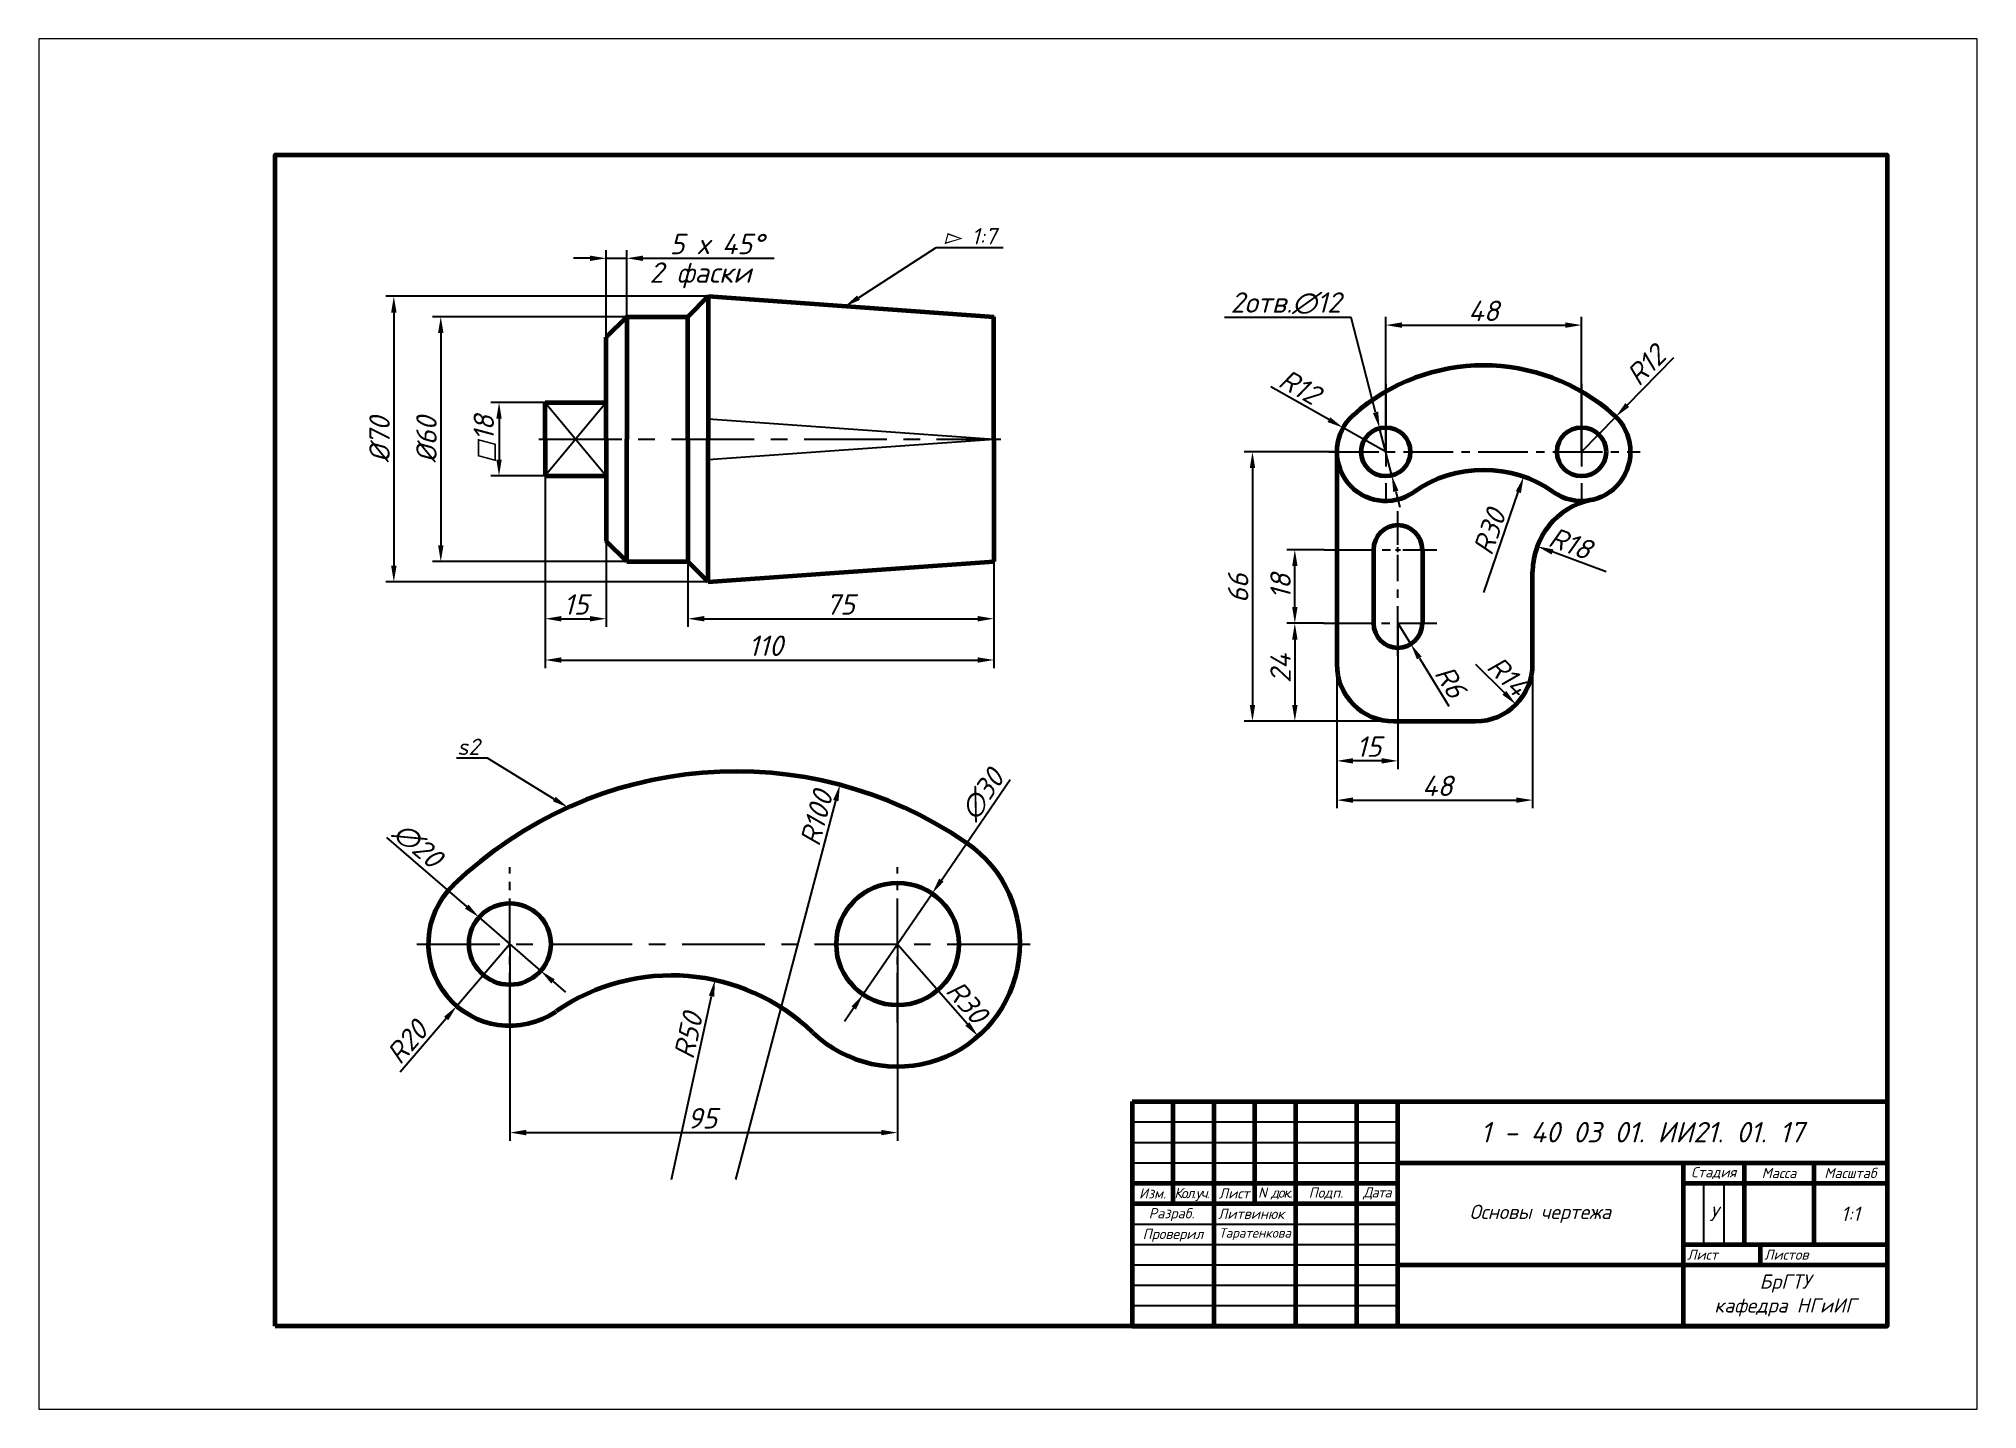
# Paper-space layout 'Лист1' of a CAD drawing. Header units: millimetres. Extents: x -2 to 418, y -2 to 295.
# The model-space entities are those that its viewports show. They can reach past a viewport. Long polylines and large blocks are cut down to what shows.
import ezdxf
from ezdxf import colors
from ezdxf.entities.mleader import LeaderData, LeaderLine
from ezdxf.math import Vec2, Vec3

# ---------------------------------------------------------------- set-up
doc = ezdxf.new("R2010")
doc.units = ezdxf.units.MM
doc.header["$LTSCALE"] = 0.5
doc.linetypes.add('CENTER2', pattern=[28.575, 19.05, -3.175, 3.175, -3.175])
doc.linetypes.add('осевая', pattern=[50.8, 31.75, -6.35, 6.35, -6.35])
doc.styles.add('GOST-2.304_Type-B', font='isocpeui.ttf')
doc.styles.add('SPDS', font='isocpeur.ttf', dxfattribs={"oblique": 15})
doc.styles.get("Standard").update_dxf_attribs({"font": 'isocpeui.ttf'})
doc.dimstyles.new('Copy(2) of STANDARD', dxfattribs={"dimscale": 0, "dimtxt": 5, "dimasz": 4, "dimexe": 2, "dimexo": 0, "dimgap": 1, "dimtad": 1, "dimdec": 0, "dimzin": 12, "dimdsep": 46, "dimtxsty": 'SPDS', "dimcen": -3, "dimclrd": 256, "dimclre": 256, "dimadec": 0, "dimazin": 0, "dimtfac": 1, "dimtdec": 0, "dimtmove": 0, "dimatfit": 1, "dimfxl": 1, "dimtolj": 1, "dimtzin": 0, "dimarcsym": 0})
doc.dimstyles.new('Копия Copy(2) of STANDARD', dxfattribs={"dimscale": 0, "dimtxt": 5, "dimasz": 4, "dimexe": 2, "dimexo": 0, "dimgap": 1, "dimtad": 1, "dimtih": 1, "dimtoh": 1, "dimdec": 0, "dimzin": 12, "dimdsep": 46, "dimtxsty": 'SPDS', "dimcen": -3, "dimclrd": 256, "dimclre": 256, "dimadec": 0, "dimazin": 0, "dimtfac": 1, "dimtdec": 0, "dimtmove": 0, "dimatfit": 1, "dimfxl": 1, "dimtolj": 1, "dimtzin": 0, "dimarcsym": 0})

# ---------------------------------------------------------------- blocks, each defined once
blk = doc.blocks.new('*D8')
at = {"lineweight": -2, "transparency": 16777216}
for p, q in [((-42502.31, 32193.39), (-42502.31, 32177.38)), ((-42427.31, 32193.39), (-42427.31, 32177.38)), ((-42498.31, 32179.38), (-42431.31, 32179.38))]:
    blk.add_line(p, q, dxfattribs=at)
at = {"transparency": 16777216}
for points in [[(-42498.31, 32180.05), (-42498.31, 32178.72), (-42502.31, 32179.38)], [(-42431.31, 32180.05), (-42431.31, 32178.72), (-42427.31, 32179.38)]]:
    blk.add_solid(points, dxfattribs=at)
at = {"layer": 'Defpoints', "color": 0, "transparency": 16777216}
for p in [(-42502.31, 32193.39), (-42427.31, 32193.39), (-42427.31, 32179.38)]:
    blk.add_point(p, dxfattribs=at)
at = {"color": 0, "transparency": 16777216, "insert": (-42464.97, 32182.88), "char_height": 5, "attachment_point": 5, "style": 'SPDS'}
blk.add_mtext('\\A1;75', dxfattribs=at)
blk = doc.blocks.new('*D9')
at = {"lineweight": -2, "transparency": 16777216}
for p, q in [((-42537.31, 32223.39), (-42537.31, 32167.27)), ((-42427.31, 32223.39), (-42427.31, 32167.27)), ((-42533.31, 32169.27), (-42431.31, 32169.27))]:
    blk.add_line(p, q, dxfattribs=at)
at = {"transparency": 16777216}
for points in [[(-42533.31, 32169.93), (-42533.31, 32168.6), (-42537.31, 32169.27)], [(-42431.31, 32169.93), (-42431.31, 32168.6), (-42427.31, 32169.27)]]:
    blk.add_solid(points, dxfattribs=at)
at = {"layer": 'Defpoints', "color": 0, "transparency": 16777216}
for p in [(-42537.31, 32223.39), (-42427.31, 32223.39), (-42427.31, 32169.27)]:
    blk.add_point(p, dxfattribs=at)
at = {"color": 0, "transparency": 16777216, "insert": (-42483.23, 32172.77), "char_height": 5, "attachment_point": 5, "style": 'SPDS'}
blk.add_mtext('\\A1;110', dxfattribs=at)
blk = doc.blocks.new('*D10')
at = {"lineweight": -2, "transparency": 16777216}
for p, q in [((-42537.31, 32214.39), (-42537.31, 32177.38)), ((-42522.31, 32214.39), (-42522.31, 32177.38)), ((-42533.31, 32179.38), (-42526.31, 32179.38))]:
    blk.add_line(p, q, dxfattribs=at)
at = {"transparency": 16777216}
for points in [[(-42533.31, 32180.05), (-42533.31, 32178.72), (-42537.31, 32179.38)], [(-42526.31, 32180.05), (-42526.31, 32178.72), (-42522.31, 32179.38)]]:
    blk.add_solid(points, dxfattribs=at)
at = {"layer": 'Defpoints', "color": 0, "transparency": 16777216}
for p in [(-42537.31, 32214.39), (-42522.31, 32214.39), (-42522.31, 32179.38)]:
    blk.add_point(p, dxfattribs=at)
at = {"color": 0, "transparency": 16777216, "insert": (-42529.72, 32182.88), "char_height": 5, "attachment_point": 5, "style": 'SPDS'}
blk.add_mtext('\\A1;15', dxfattribs=at)
blk = doc.blocks.new('*D11')
at = {"lineweight": -2, "transparency": 16777216}
for p, q in [((-42522.31, 32248.39), (-42522.31, 32269.7)), ((-42517.31, 32248.39), (-42517.31, 32269.7)), ((-42526.31, 32267.7), (-42530.31, 32267.7)), ((-42522.31, 32267.7), (-42517.31, 32267.7)), ((-42513.31, 32267.7), (-42481.19, 32267.7))]:
    blk.add_line(p, q, dxfattribs=at)
at = {"transparency": 16777216}
for points in [[(-42526.31, 32268.36), (-42526.31, 32267.03), (-42522.31, 32267.7)], [(-42513.31, 32268.36), (-42513.31, 32267.03), (-42517.31, 32267.7)]]:
    blk.add_solid(points, dxfattribs=at)
at = {"layer": 'Defpoints', "color": 0, "transparency": 16777216}
for p in [(-42517.31, 32267.7), (-42522.31, 32248.39), (-42517.31, 32248.39)]:
    blk.add_point(p, dxfattribs=at)
at = {"color": 0, "transparency": 16777216, "insert": (-42495.25, 32271.2), "char_height": 5, "attachment_point": 5, "style": 'SPDS'}
blk.add_mtext('\\A1;5 х 45%%D', dxfattribs=at)
blk = doc.blocks.new('*D12')
at = {"lineweight": -2, "transparency": 16777216}
for p, q in [((-42537.31, 32232.39), (-42550.59, 32232.39)), ((-42548.59, 32228.39), (-42548.59, 32218.39)), ((-42537.31, 32214.39), (-42550.59, 32214.39))]:
    blk.add_line(p, q, dxfattribs=at)
at = {"transparency": 16777216}
for points in [[(-42549.25, 32228.39), (-42547.92, 32228.39), (-42548.59, 32232.39)], [(-42549.25, 32218.39), (-42547.92, 32218.39), (-42548.59, 32214.39)]]:
    blk.add_solid(points, dxfattribs=at)
at = {"layer": 'Defpoints', "color": 0, "transparency": 16777216}
for p in [(-42537.31, 32232.39), (-42548.59, 32214.39), (-42537.31, 32214.39)]:
    blk.add_point(p, dxfattribs=at)
at = {"color": 0, "transparency": 16777216, "insert": (-42552.09, 32223.39), "char_height": 5, "attachment_point": 5, "rotation": 90, "style": 'SPDS'}
blk.add_mtext('\\A1;{\\fArial|b0|i0|c0|p34;◻}18', dxfattribs=at)
blk = doc.blocks.new('*D13')
at = {"lineweight": -2, "transparency": 16777216}
for p, q in [((-42517.31, 32253.39), (-42564.86, 32253.39)), ((-42562.86, 32249.39), (-42562.86, 32197.39)), ((-42517.31, 32193.39), (-42564.86, 32193.39))]:
    blk.add_line(p, q, dxfattribs=at)
at = {"transparency": 16777216}
for points in [[(-42563.52, 32249.39), (-42562.19, 32249.39), (-42562.86, 32253.39)], [(-42563.52, 32197.39), (-42562.19, 32197.39), (-42562.86, 32193.39)]]:
    blk.add_solid(points, dxfattribs=at)
at = {"layer": 'Defpoints', "color": 0, "transparency": 16777216}
for p in [(-42517.31, 32253.39), (-42562.86, 32193.39), (-42517.31, 32193.39)]:
    blk.add_point(p, dxfattribs=at)
at = {"color": 0, "transparency": 16777216, "insert": (-42566.36, 32223.23), "char_height": 5, "attachment_point": 5, "rotation": 90, "style": 'SPDS'}
blk.add_mtext('\\A1;%%C60', dxfattribs=at)
blk = doc.blocks.new('*D14')
at = {"lineweight": -2, "transparency": 16777216}
for p, q in [((-42497.31, 32258.39), (-42576.36, 32258.39)), ((-42574.36, 32254.39), (-42574.36, 32192.39)), ((-42497.31, 32188.39), (-42576.36, 32188.39))]:
    blk.add_line(p, q, dxfattribs=at)
at = {"transparency": 16777216}
for points in [[(-42575.03, 32254.39), (-42573.7, 32254.39), (-42574.36, 32258.39)], [(-42575.03, 32192.39), (-42573.7, 32192.39), (-42574.36, 32188.39)]]:
    blk.add_solid(points, dxfattribs=at)
at = {"layer": 'Defpoints', "color": 0, "transparency": 16777216}
for p in [(-42497.31, 32258.39), (-42574.36, 32188.39), (-42497.31, 32188.39)]:
    blk.add_point(p, dxfattribs=at)
at = {"color": 0, "transparency": 16777216, "insert": (-42577.86, 32223.23), "char_height": 5, "attachment_point": 5, "rotation": 90, "style": 'SPDS'}
blk.add_mtext('\\A1;%%C70', dxfattribs=at)
blk = doc.blocks.new('*D15')
at = {"lineweight": -2, "transparency": 16777216}
for p, q in [((-42545.93, 32099.68), (-42558.94, 32084.49)), ((-42561.54, 32081.45), (-42572.81, 32068.27))]:
    blk.add_line(p, q, dxfattribs=at)
at = {"transparency": 16777216}
blk.add_solid([(-42562.05, 32081.88), (-42561.03, 32081.02), (-42558.94, 32084.49)], dxfattribs=at)
at = {"layer": 'Defpoints', "color": 0, "transparency": 16777216}
for p in [(-42545.93, 32099.68), (-42558.94, 32084.49)]:
    blk.add_point(p, dxfattribs=at)
at = {"color": 0, "transparency": 16777216, "insert": (-42571.14, 32075.62), "char_height": 5, "attachment_point": 5, "rotation": 49.4446, "style": 'SPDS'}
blk.add_mtext('\\A1;R20', dxfattribs=at)
blk = doc.blocks.new('*D16')
at = {"lineweight": -2, "transparency": 16777216}
blk.add_line((-42450.93, 32099.68), (-42433.84, 32080.1), dxfattribs=at)
at = {"transparency": 16777216}
blk.add_solid([(-42433.34, 32080.53), (-42434.34, 32079.66), (-42431.21, 32077.08)], dxfattribs=at)
at = {"layer": 'Defpoints', "color": 0, "transparency": 16777216}
for p in [(-42450.93, 32099.68), (-42431.21, 32077.08)]:
    blk.add_point(p, dxfattribs=at)
at = {"color": 0, "transparency": 16777216, "insert": (-42433.91, 32085.5), "char_height": 5, "attachment_point": 5, "rotation": 311.1173, "style": 'SPDS'}
blk.add_mtext('\\A1;R30', dxfattribs=at)
blk = doc.blocks.new('*D17')
at = {"lineweight": -2, "transparency": 16777216}
blk.add_line((-42506.33, 32041.97), (-42496.52, 32086.91), dxfattribs=at)
at = {"transparency": 16777216}
blk.add_solid([(-42497.18, 32087.05), (-42495.87, 32086.77), (-42495.67, 32090.82)], dxfattribs=at)
at = {"layer": 'Defpoints', "color": 0, "transparency": 16777216}
for p in [(-42495.67, 32090.82), (-42506.33, 32041.97)]:
    blk.add_point(p, dxfattribs=at)
at = {"color": 0, "transparency": 16777216, "insert": (-42502.22, 32077.21), "char_height": 5, "attachment_point": 5, "rotation": 77.6921, "style": 'SPDS'}
blk.add_mtext('\\A1;R50', dxfattribs=at)
blk = doc.blocks.new('*D18')
at = {"lineweight": -2, "transparency": 16777216}
blk.add_line((-42490.54, 32041.97), (-42466.08, 32134.8), dxfattribs=at)
at = {"transparency": 16777216}
blk.add_solid([(-42466.72, 32134.97), (-42465.43, 32134.63), (-42465.06, 32138.66)], dxfattribs=at)
at = {"layer": 'Defpoints', "color": 0, "transparency": 16777216}
for p in [(-42465.06, 32138.66), (-42490.54, 32041.97)]:
    blk.add_point(p, dxfattribs=at)
at = {"color": 0, "transparency": 16777216, "insert": (-42470.83, 32130.52), "char_height": 5, "attachment_point": 5, "rotation": 75.2382, "style": 'SPDS'}
blk.add_mtext('\\A1;R100', dxfattribs=at)
blk = doc.blocks.new('*D19')
at = {"lineweight": -2, "transparency": 16777216}
for p, q in [((-42440.2, 32115.36), (-42423.34, 32139.98)), ((-42459.41, 32087.31), (-42442.46, 32112.06)), ((-42461.67, 32084.01), (-42463.93, 32080.71))]:
    blk.add_line(p, q, dxfattribs=at)
at = {"transparency": 16777216}
for points in [[(-42440.75, 32115.74), (-42439.65, 32114.98), (-42442.46, 32112.06)], [(-42462.22, 32084.38), (-42461.12, 32083.63), (-42459.41, 32087.31)]]:
    blk.add_solid(points, dxfattribs=at)
at = {"layer": 'Defpoints', "color": 0, "transparency": 16777216}
for p in [(-42442.46, 32112.06), (-42459.41, 32087.31)]:
    blk.add_point(p, dxfattribs=at)
at = {"color": 0, "transparency": 16777216, "insert": (-42430.14, 32136.25), "char_height": 5, "attachment_point": 5, "rotation": 55.6001, "style": 'SPDS'}
blk.add_mtext('\\A1;∅30', dxfattribs=at)
blk = doc.blocks.new('*D20')
at = {"lineweight": -2, "transparency": 16777216}
for p, q in [((-42556.51, 32108.86), (-42576.04, 32125.81)), ((-42538.38, 32093.13), (-42553.49, 32106.24)), ((-42535.36, 32090.51), (-42532.34, 32087.89))]:
    blk.add_line(p, q, dxfattribs=at)
at = {"transparency": 16777216}
for points in [[(-42556.07, 32109.36), (-42556.95, 32108.35), (-42553.49, 32106.24)], [(-42534.92, 32091.01), (-42535.8, 32090.01), (-42538.38, 32093.13)]]:
    blk.add_solid(points, dxfattribs=at)
at = {"layer": 'Defpoints', "color": 0, "transparency": 16777216}
for p in [(-42553.49, 32106.24), (-42538.38, 32093.13)]:
    blk.add_point(p, dxfattribs=at)
at = {"color": 0, "transparency": 16777216, "insert": (-42568.52, 32123.91), "char_height": 5, "attachment_point": 5, "rotation": 319.0559, "style": 'SPDS'}
blk.add_mtext('\\A1;∅20', dxfattribs=at)
blk = doc.blocks.new('*D21')
at = {"lineweight": -2, "transparency": 16777216}
for p, q in [((-42545.93, 32099.68), (-42545.93, 32051.48)), ((-42450.93, 32099.68), (-42450.93, 32051.48)), ((-42541.93, 32053.48), (-42454.93, 32053.48))]:
    blk.add_line(p, q, dxfattribs=at)
at = {"transparency": 16777216}
for points in [[(-42541.93, 32054.15), (-42541.93, 32052.82), (-42545.93, 32053.48)], [(-42454.93, 32054.15), (-42454.93, 32052.82), (-42450.93, 32053.48)]]:
    blk.add_solid(points, dxfattribs=at)
at = {"layer": 'Defpoints', "color": 0, "transparency": 16777216}
for p in [(-42545.93, 32099.68), (-42450.93, 32099.68), (-42450.93, 32053.48)]:
    blk.add_point(p, dxfattribs=at)
at = {"color": 0, "transparency": 16777216, "insert": (-42498.8, 32056.98), "char_height": 5, "attachment_point": 5, "style": 'SPDS'}
blk.add_mtext('\\A1;95', dxfattribs=at)
blk = doc.blocks.new('*U22')
at = {"color": 0, "linetype": 'CENTER2', "transparency": 16777216}
for p, q in [((0, 1.2), (0, 9.5)), ((-18.07, 0), (-1.2, 0)), ((1.2, 0), (9.5, 0)), ((0, -25.99), (0, -1.2))]:
    blk.add_line(p, q, dxfattribs=at)
at = {"color": 0, "linetype": 'Continuous', "transparency": 16777216}
for p, q in [((-0.6, 0), (0.6, 0)), ((0, -0.6), (0, 0.6))]:
    blk.add_line(p, q, dxfattribs=at)
blk = doc.blocks.new('*D23')
at = {"lineweight": -2, "transparency": 16777216}
for p, q in [((-42331.33, 32220.28), (-42331.33, 32253.33)), ((-42327.33, 32251.33), (-42287.33, 32251.33)), ((-42283.33, 32220.28), (-42283.33, 32253.33))]:
    blk.add_line(p, q, dxfattribs=at)
at = {"transparency": 16777216}
for points in [[(-42327.33, 32252), (-42327.33, 32250.66), (-42331.33, 32251.33)], [(-42287.33, 32252), (-42287.33, 32250.66), (-42283.33, 32251.33)]]:
    blk.add_solid(points, dxfattribs=at)
at = {"layer": 'Defpoints', "color": 0, "transparency": 16777216}
for p in [(-42283.33, 32251.33), (-42331.33, 32220.28), (-42283.33, 32220.28)]:
    blk.add_point(p, dxfattribs=at)
at = {"color": 0, "transparency": 16777216, "insert": (-42307.33, 32254.83), "char_height": 5, "attachment_point": 5, "style": 'SPDS'}
blk.add_mtext('\\A1;48', dxfattribs=at)
blk = doc.blocks.new('*D24')
at = {"linetype": 'осевая', "lineweight": -2, "transparency": 16777216}
for p, q in [((-42272.17, 32231.73), (-42260.76, 32243.43)), ((-42283.33, 32220.28), (-42274.96, 32228.87))]:
    blk.add_line(p, q, dxfattribs=at)
at = {"linetype": 'осевая', "transparency": 16777216}
blk.add_solid([(-42272.64, 32232.2), (-42271.69, 32231.27), (-42274.96, 32228.87)], dxfattribs=at)
at = {"layer": 'Defpoints', "color": 0, "linetype": 'осевая', "transparency": 16777216}
for p in [(-42274.96, 32228.87), (-42283.33, 32220.28)]:
    blk.add_point(p, dxfattribs=at)
at = {"color": 0, "linetype": 'осевая', "transparency": 16777216, "insert": (-42267.57, 32241.46), "char_height": 5, "attachment_point": 5, "rotation": 45.7326, "style": 'SPDS'}
blk.add_mtext('\\A1;R12', dxfattribs=at)
blk = doc.blocks.new('*D25')
at = {"linetype": 'осевая', "lineweight": -2, "transparency": 16777216}
blk.add_line((-42277.33, 32190.88), (-42290.46, 32195.75), dxfattribs=at)
at = {"linetype": 'осевая', "transparency": 16777216}
blk.add_solid([(-42290.23, 32196.37), (-42290.69, 32195.12), (-42294.21, 32197.14)], dxfattribs=at)
at = {"layer": 'Defpoints', "color": 0, "linetype": 'осевая', "transparency": 16777216}
for p in [(-42294.21, 32197.14), (-42277.33, 32190.88)]:
    blk.add_point(p, dxfattribs=at)
at = {"color": 0, "linetype": 'осевая', "transparency": 16777216, "insert": (-42286.09, 32197.86), "char_height": 5, "attachment_point": 5, "rotation": 339.6616, "style": 'SPDS'}
blk.add_mtext('\\A1;R18', dxfattribs=at)
blk = doc.blocks.new('*D26')
at = {"linetype": 'осевая', "lineweight": -2, "transparency": 16777216}
blk.add_line((-42309.33, 32168.28), (-42302.26, 32161.21), dxfattribs=at)
at = {"linetype": 'осевая', "transparency": 16777216}
blk.add_solid([(-42301.79, 32161.68), (-42302.73, 32160.74), (-42299.43, 32158.38)], dxfattribs=at)
at = {"layer": 'Defpoints', "color": 0, "linetype": 'осевая', "transparency": 16777216}
for p in [(-42309.33, 32168.28), (-42299.43, 32158.38)]:
    blk.add_point(p, dxfattribs=at)
at = {"color": 0, "linetype": 'осевая', "transparency": 16777216, "insert": (-42301.45, 32165.35), "char_height": 5, "attachment_point": 5, "rotation": 315.0155, "style": 'SPDS'}
blk.add_mtext('\\A1;R14', dxfattribs=at)
blk = doc.blocks.new('*D27')
at = {"linetype": 'осевая', "lineweight": -2, "transparency": 16777216}
for p, q in [((-42328.33, 32178.28), (-42325.19, 32173.17)), ((-42323.09, 32169.76), (-42315.83, 32157.98))]:
    blk.add_line(p, q, dxfattribs=at)
at = {"linetype": 'осевая', "transparency": 16777216}
blk.add_solid([(-42322.52, 32170.11), (-42323.66, 32169.41), (-42325.19, 32173.17)], dxfattribs=at)
at = {"layer": 'Defpoints', "color": 0, "linetype": 'осевая', "transparency": 16777216}
for p in [(-42328.33, 32178.28), (-42325.19, 32173.17)]:
    blk.add_point(p, dxfattribs=at)
at = {"color": 0, "linetype": 'осевая', "transparency": 16777216, "insert": (-42315.43, 32164), "char_height": 5, "attachment_point": 5, "rotation": 301.6374, "style": 'SPDS'}
blk.add_mtext('\\A1;R6', dxfattribs=at)
blk = doc.blocks.new('*D28')
at = {"lineweight": -2, "transparency": 16777216}
for p, q in [((-42343.33, 32178.28), (-42343.33, 32142.56)), ((-42328.33, 32178.28), (-42328.33, 32142.56)), ((-42332.33, 32144.56), (-42339.33, 32144.56))]:
    blk.add_line(p, q, dxfattribs=at)
at = {"transparency": 16777216}
for points in [[(-42339.33, 32145.23), (-42339.33, 32143.9), (-42343.33, 32144.56)], [(-42332.33, 32145.23), (-42332.33, 32143.9), (-42328.33, 32144.56)]]:
    blk.add_solid(points, dxfattribs=at)
at = {"layer": 'Defpoints', "color": 0, "transparency": 16777216}
for p in [(-42343.33, 32178.28), (-42328.33, 32178.28), (-42343.33, 32144.56)]:
    blk.add_point(p, dxfattribs=at)
at = {"color": 0, "transparency": 16777216, "insert": (-42335.47, 32148.06), "char_height": 5, "attachment_point": 5, "style": 'SPDS'}
blk.add_mtext('\\A1;15', dxfattribs=at)
blk = doc.blocks.new('*D29')
at = {"lineweight": -2, "transparency": 16777216}
for p, q in [((-42343.33, 32168.28), (-42343.33, 32132.94)), ((-42295.33, 32168.28), (-42295.33, 32132.94)), ((-42339.33, 32134.94), (-42299.33, 32134.94))]:
    blk.add_line(p, q, dxfattribs=at)
at = {"transparency": 16777216}
for points in [[(-42339.33, 32135.6), (-42339.33, 32134.27), (-42343.33, 32134.94)], [(-42299.33, 32135.6), (-42299.33, 32134.27), (-42295.33, 32134.94)]]:
    blk.add_solid(points, dxfattribs=at)
at = {"layer": 'Defpoints', "color": 0, "transparency": 16777216}
for p in [(-42343.33, 32168.28), (-42295.33, 32168.28), (-42295.33, 32134.94)]:
    blk.add_point(p, dxfattribs=at)
at = {"color": 0, "transparency": 16777216, "insert": (-42318.66, 32138.44), "char_height": 5, "attachment_point": 5, "style": 'SPDS'}
blk.add_mtext('\\A1;48', dxfattribs=at)
blk = doc.blocks.new('*D30')
at = {"lineweight": -2, "transparency": 16777216}
for p, q in [((-42346.54, 32178.28), (-42355.6, 32178.28)), ((-42353.6, 32174.28), (-42353.6, 32158.28)), ((-42328.33, 32154.28), (-42355.6, 32154.28))]:
    blk.add_line(p, q, dxfattribs=at)
at = {"transparency": 16777216}
for points in [[(-42354.26, 32174.28), (-42352.93, 32174.28), (-42353.6, 32178.28)], [(-42354.26, 32158.28), (-42352.93, 32158.28), (-42353.6, 32154.28)]]:
    blk.add_solid(points, dxfattribs=at)
at = {"layer": 'Defpoints', "color": 0, "transparency": 16777216}
for p in [(-42346.54, 32178.28), (-42353.6, 32154.28), (-42328.33, 32154.28)]:
    blk.add_point(p, dxfattribs=at)
at = {"color": 0, "transparency": 16777216, "insert": (-42357.1, 32167.21), "char_height": 5, "attachment_point": 5, "rotation": 90, "style": 'SPDS'}
blk.add_mtext('\\A1;24', dxfattribs=at)
blk = doc.blocks.new('*D31')
at = {"lineweight": -2, "transparency": 16777216}
for p, q in [((-42346.41, 32196.28), (-42355.6, 32196.28)), ((-42353.6, 32182.28), (-42353.6, 32192.28)), ((-42346.54, 32178.28), (-42355.6, 32178.28))]:
    blk.add_line(p, q, dxfattribs=at)
at = {"transparency": 16777216}
for points in [[(-42354.26, 32192.28), (-42352.93, 32192.28), (-42353.6, 32196.28)], [(-42354.26, 32182.28), (-42352.93, 32182.28), (-42353.6, 32178.28)]]:
    blk.add_solid(points, dxfattribs=at)
at = {"layer": 'Defpoints', "color": 0, "transparency": 16777216}
for p in [(-42353.6, 32196.28), (-42346.41, 32196.28), (-42346.54, 32178.28)]:
    blk.add_point(p, dxfattribs=at)
at = {"color": 0, "transparency": 16777216, "insert": (-42357.1, 32187.28), "char_height": 5, "attachment_point": 5, "rotation": 90, "style": 'SPDS'}
blk.add_mtext('\\A1;18', dxfattribs=at)
blk = doc.blocks.new('*D32')
at = {"lineweight": -2, "transparency": 16777216}
for p, q in [((-42343.33, 32220.28), (-42365.98, 32220.28)), ((-42363.98, 32216.28), (-42363.98, 32158.28)), ((-42343.33, 32154.28), (-42365.98, 32154.28))]:
    blk.add_line(p, q, dxfattribs=at)
at = {"transparency": 16777216}
for points in [[(-42364.65, 32216.28), (-42363.32, 32216.28), (-42363.98, 32220.28)], [(-42364.65, 32158.28), (-42363.32, 32158.28), (-42363.98, 32154.28)]]:
    blk.add_solid(points, dxfattribs=at)
at = {"layer": 'Defpoints', "color": 0, "transparency": 16777216}
for p in [(-42343.33, 32220.28), (-42363.98, 32154.28), (-42343.33, 32154.28)]:
    blk.add_point(p, dxfattribs=at)
at = {"color": 0, "transparency": 16777216, "insert": (-42367.48, 32186.84), "char_height": 5, "attachment_point": 5, "rotation": 90, "style": 'SPDS'}
blk.add_mtext('\\A1;66', dxfattribs=at)
blk = doc.blocks.new('*D33')
at = {"lineweight": -2, "transparency": 16777216}
blk.add_line((-42307.33, 32185.81), (-42298.84, 32210.38), dxfattribs=at)
at = {"transparency": 16777216}
blk.add_solid([(-42299.47, 32210.6), (-42298.21, 32210.16), (-42297.53, 32214.16)], dxfattribs=at)
at = {"layer": 'Defpoints', "color": 0, "transparency": 16777216}
for p in [(-42297.53, 32214.16), (-42307.33, 32185.81)]:
    blk.add_point(p, dxfattribs=at)
at = {"color": 0, "transparency": 16777216, "insert": (-42305.91, 32200.64), "char_height": 5, "attachment_point": 5, "rotation": 70.9221, "style": 'SPDS'}
blk.add_mtext('\\A1;R30', dxfattribs=at)
blk = doc.blocks.new('*D34')
at = {"lineweight": -2, "transparency": 16777216}
for p, q in [((-42345.26, 32228.16), (-42359.48, 32236.2)), ((-42331.33, 32220.28), (-42341.78, 32226.19))]:
    blk.add_line(p, q, dxfattribs=at)
at = {"transparency": 16777216}
blk.add_solid([(-42344.93, 32228.74), (-42345.59, 32227.58), (-42341.78, 32226.19)], dxfattribs=at)
at = {"layer": 'Defpoints', "color": 0, "transparency": 16777216}
for p in [(-42341.78, 32226.19), (-42331.33, 32220.28)]:
    blk.add_point(p, dxfattribs=at)
at = {"color": 0, "transparency": 16777216, "insert": (-42352.39, 32236.21), "char_height": 5, "attachment_point": 5, "rotation": 330.4963, "style": 'SPDS'}
blk.add_mtext('\\A1;R12', dxfattribs=at)
blk = doc.blocks.new('*D36')
at = {"lineweight": -2, "transparency": 16777216}
for p, q in [((-42339.81, 32253.2), (-42370.83, 32253.2)), ((-42333.83, 32229.96), (-42339.81, 32253.2)), ((-42329.84, 32214.47), (-42332.83, 32226.09)), ((-42328.84, 32210.59), (-42327.84, 32206.72))]:
    blk.add_line(p, q, dxfattribs=at)
at = {"transparency": 16777216}
for points in [[(-42333.18, 32230.13), (-42334.47, 32229.79), (-42332.83, 32226.09)], [(-42328.2, 32210.76), (-42329.49, 32210.43), (-42329.84, 32214.47)]]:
    blk.add_solid(points, dxfattribs=at)
at = {"layer": 'Defpoints', "color": 0, "transparency": 16777216}
for p in [(-42332.83, 32226.09), (-42329.84, 32214.47)]:
    blk.add_point(p, dxfattribs=at)
at = {"color": 0, "transparency": 16777216, "insert": (-42355.82, 32256.7), "char_height": 5, "width": 10.8397, "attachment_point": 5, "style": 'SPDS'}
blk.add_mtext('\\A1;2отв.∅12', dxfattribs=at)

msp = doc.modelspace()

# ---------------------------------------------------------------- linework, layer by layer
at = {"lineweight": 60}
for p, q in [((-42497.31, 32258.39), (-42502.31, 32253.39)), ((-42497.31, 32258.39), (-42497.31, 32258.39)), ((-42497.31, 32258.39), (-42497.31, 32223.39)), ((-42497.31, 32258.39), (-42427.31, 32253.39)), ((-42517.31, 32253.39), (-42522.31, 32248.39)), ((-42517.31, 32253.39), (-42502.31, 32253.39)), ((-42517.31, 32253.39), (-42517.31, 32223.39)), ((-42502.31, 32223.39), (-42502.31, 32253.39)), ((-42502.31, 32253.39), (-42502.31, 32253.39)), ((-42427.31, 32223.39), (-42427.31, 32253.39)), ((-42522.31, 32223.39), (-42522.31, 32248.39)), ((-42537.31, 32223.39), (-42537.31, 32232.39)), ((-42537.31, 32232.39), (-42522.31, 32232.39)), ((-42537.31, 32223.39), (-42537.31, 32214.39)), ((-42522.31, 32223.39), (-42522.31, 32198.39)), ((-42517.31, 32193.39), (-42517.31, 32223.39)), ((-42502.31, 32223.39), (-42502.31, 32193.39)), ((-42497.31, 32188.39), (-42497.31, 32223.39)), ((-42427.31, 32223.39), (-42427.31, 32193.39)), ((-42343.33, 32220.28), (-42343.33, 32168.28)), ((-42537.31, 32214.39), (-42522.31, 32214.39)), ((-42517.31, 32193.39), (-42522.31, 32198.39)), ((-42517.31, 32193.39), (-42502.31, 32193.39)), ((-42502.31, 32193.39), (-42502.31, 32193.39)), ((-42497.31, 32188.39), (-42502.31, 32193.39)), ((-42497.31, 32188.39), (-42427.31, 32193.39)), ((-42497.31, 32188.39), (-42497.31, 32188.39)), ((-42295.33, 32168.28), (-42295.33, 32190.88)), ((-42329.33, 32154.28), (-42309.33, 32154.28)), ((-42208.47, 32116.08), (-42208.47, 32061.08)), ((-42393.47, 32061.08), (-42208.47, 32061.08))]:
    msp.add_line(p, q, dxfattribs=at)
at = {"linetype": 'осевая'}
for p, q in [((-42331.33, 32236.97), (-42331.33, 32207.66)), ((-42283.33, 32236.97), (-42283.33, 32207.66)), ((-42538.82, 32223.39), (-42425.61, 32223.39)), ((-42568.72, 32099.68), (-42418.19, 32099.68))]:
    msp.add_line(p, q, dxfattribs=at)
for p, q in [((-42537.31, 32232.39), (-42522.31, 32214.39)), ((-42522.31, 32232.39), (-42537.31, 32214.39)), ((-42537.31, 32232.39), (-42537.31, 32214.39)), ((-42522.31, 32223.39), (-42522.31, 32232.39)), ((-42522.31, 32214.39), (-42522.31, 32232.39)), ((-42497.31, 32223.39), (-42497.31, 32228.39)), ((-42497.31, 32228.39), (-42427.31, 32223.39)), ((-42522.31, 32223.39), (-42522.31, 32214.39)), ((-42497.31, 32223.39), (-42497.31, 32218.39)), ((-42497.31, 32218.39), (-42427.31, 32223.39))]:
    msp.add_line(p, q)
at = {"linetype": 'CENTER2'}
for p, q in [((-42345.23, 32220.28), (-42268.99, 32220.28)), ((-42346.54, 32178.28), (-42318.83, 32178.28)), ((-42545.93, 32080.42), (-42545.93, 32118.49)), ((-42450.93, 32080.42), (-42450.93, 32118.49))]:
    msp.add_line(p, q, dxfattribs=at)
at = {"linetype": 'осевая', "lineweight": 60}
for p, q in [((-42334.33, 32196.28), (-42334.33, 32178.28)), ((-42322.33, 32196.28), (-42322.33, 32178.28))]:
    msp.add_line(p, q, dxfattribs=at)
at = {"linetype": 'Continuous', "lineweight": 60}
for p, q in [((-42393.47, 32061.08), (-42208.47, 32061.08)), ((-42393.47, 32061.08), (-42393.47, 32006.08)), ((-42383.47, 32061.08), (-42383.47, 32036.08)), ((-42373.47, 32061.08), (-42373.47, 32006.08)), ((-42363.47, 32061.08), (-42363.47, 32036.08)), ((-42353.47, 32061.08), (-42353.47, 32006.08)), ((-42338.47, 32061.08), (-42338.47, 32006.08)), ((-42328.47, 32061.08), (-42328.47, 32006.08)), ((-42208.47, 32061.08), (-42208.47, 32006.08)), ((-42328.47, 32046.08), (-42208.47, 32046.08)), ((-42258.47, 32046.08), (-42258.47, 32006.08)), ((-42243.47, 32046.08), (-42243.47, 32026.08)), ((-42226.47, 32046.08), (-42226.47, 32026.08)), ((-42393.47, 32041.08), (-42328.47, 32041.08)), ((-42258.47, 32041.08), (-42208.47, 32041.08)), ((-42393.47, 32036.08), (-42328.47, 32036.08)), ((-42258.47, 32026.08), (-42208.47, 32026.08)), ((-42239.6, 32026.08), (-42239.6, 32021.08)), ((-42328.47, 32021.08), (-42208.47, 32021.08)), ((-42393.47, 32006.08), (-42208.47, 32006.08))]:
    msp.add_line(p, q, dxfattribs=at)
at = {"linetype": 'Continuous'}
for p, q in [((-42393.47, 32056.08), (-42328.47, 32056.08)), ((-42393.47, 32051.08), (-42328.47, 32051.08)), ((-42393.47, 32046.08), (-42328.47, 32046.08)), ((-42253.47, 32041.08), (-42253.47, 32026.08)), ((-42248.47, 32041.08), (-42248.47, 32026.08)), ((-42393.47, 32031.08), (-42328.47, 32031.08)), ((-42393.47, 32026.08), (-42328.47, 32026.08)), ((-42393.47, 32021.08), (-42328.47, 32021.08)), ((-42393.47, 32016.08), (-42328.47, 32016.08)), ((-42393.47, 32011.08), (-42328.47, 32011.08))]:
    msp.add_line(p, q, dxfattribs=at)
at = {"lineweight": 60}
msp.add_lwpolyline([(-42603.47, 32006.08), (-42603.47, 32293.08), (-42208.47, 32293.08), (-42208.47, 32006.08), (-42603.47, 32006.08)], dxfattribs=at)
for centre, radius in [((-42331.33, 32220.28), 6), ((-42283.33, 32220.28), 6), ((-42450.93, 32099.68), 15), ((-42545.93, 32099.68), 10)]:
    msp.add_circle(centre, radius, dxfattribs=at)
for centre, radius, start, end in [((-42307.33, 32193.44), 48, 48.1897, 131.8103), ((-42331.33, 32220.28), 12, 131.8103, 304.8499), ((-42283.33, 32220.28), 12, 235.1501, 48.1897), ((-42307.33, 32185.81), 30, 55.1501, 124.8499), ((-42277.33, 32190.88), 18, 101.537, 180), ((-42328.33, 32196.28), 6, 0, 180), ((-42328.33, 32178.28), 6, 180, 0), ((-42329.33, 32168.28), 14, 180, 270), ((-42309.33, 32168.28), 14, 270, 0), ((-42490.54, 32041.97), 100, 55.5429, 133.8231), ((-42450.93, 32099.68), 30, 226.1769, 55.5429), ((-42545.93, 32099.68), 20, 133.8231, 304.4571), ((-42506.33, 32041.97), 50, 46.1769, 124.4571)]:
    msp.add_arc(centre, radius, start, end, dxfattribs=at)
msp.add_arc((-42283.33, 32220.28), 12, 281.537, 48.1897)

# ---------------------------------------------------------------- block references
at = {"linetype": 'CENTER2'}
msp.add_blockref('*U22', (-42328.33, 32196.28), dxfattribs=at)

# ---------------------------------------------------------------- texts
at = {"insert": (-42511.71, 32266.7), "char_height": 5, "width": 30.2864, "attachment_point": 1, "style": 'SPDS'}
msp.add_mtext('2 фаски', dxfattribs=at)
at = {"linetype": 'Continuous', "style": 'GOST-2.304_Type-B'}
for s, insert, char_height, width, attachment_point in [('1 - 40 03 01. ИИ21. 01. 17', (-42268.47, 32053.58), 5, 117, 5), ('Стадия', (-42250.97, 32043.58), 2.5, 13, 5), ('Масса', (-42234.97, 32043.58), 2.5, 15, 5), ('Масштаб', (-42217.47, 32043.58), 2.5, 16, 5), ('Изм.', (-42388.47, 32038.58), 2.5, 8, 5), ('{\\T0.8;Кол.уч.}', (-42378.87, 32038.31), 2.5, 9, 5), ('Лист', (-42368.47, 32038.58), 2.5, 8, 5), ('{\\T0.8;N док.}', (-42358.47, 32038.58), 2.5, 9, 5), ('Подп.', (-42345.97, 32038.58), 2.5, 13, 5), ('{\\T0.9;Дата}', (-42333.47, 32038.58), 2.5, 8, 5), ('Разраб.', (-42383.8, 32033.38), 2.5, 18, 5), ('Литвинюк', (-42364.32, 32033.58), 2.5, 18, 5), ('У', (-42250.97, 32033.58), 3.5, 3, 5), ('1:1', (-42217.47, 32033.58), 3.5, 16, 5), ('Проверил', (-42383.47, 32028.31), 2.5, 18, 5), ('Таратенкова', (-42363.37, 32028.58), 2.3, 18, 5), ('Лист', (-42257.47, 32023.58), 2.5, 16.8636, 4), ('Листов', (-42238.6, 32023.58), 2.5, 29.1364, 4), ('БрГТУ \\Pкафедра НГиИГ', (-42233.47, 32013.58), 3.5, 48, 5)]:
    msp.add_mtext(s, dxfattribs=dict(at, insert=insert, char_height=char_height, width=width, attachment_point=attachment_point))
at = {"color": 1, "linetype": 'Continuous', "insert": (-42293.47, 32033.58), "char_height": 3.5, "width": 67, "attachment_point": 5, "style": 'GOST-2.304_Type-B'}
msp.add_mtext('{\\C256;Основы чертежа}', dxfattribs=at)

# ---------------------------------------------------------------- dimensions: what is measured, and where the dimension line sits
dim = msp.add_linear_dim(base=(-42517.31, 32267.7), p1=(-42522.31, 32248.39), p2=(-42517.31, 32248.39), text='<> х 45%%D', dimstyle='Copy(2) of STANDARD', override={"dimscale": 1})
dim.commit()
dim.dimension.update_dxf_attribs({"geometry": '*D11', "text_midpoint": (-42495.25, 32267.7), "dimtype": 160})
dim = msp.add_diameter_dim_2p(p1=(-42329.84, 32214.47), p2=(-42332.83, 32226.09), text='2отв.<>', dimstyle='Копия Copy(2) of STANDARD', override={"dimscale": 1})
dim.commit()
dim.dimension.update_dxf_attribs({"geometry": '*D36', "text_midpoint": (-42355.82, 32253.2), "dimtype": 163})
for base, p1, p2, text, picture, middle in [((-42574.36, 32188.39), (-42497.31, 32258.39), (-42497.31, 32188.39), '%%C<>', '*D14', (-42574.36, 32223.23)), ((-42562.86, 32193.39), (-42517.31, 32253.39), (-42517.31, 32193.39), '%%C<>', '*D13', (-42562.86, 32223.23)), ((-42548.59, 32214.39), (-42537.31, 32232.39), (-42537.31, 32214.39), '{\\fArial|b0|i0|c0|p34;◻}<>', '*D12', (-42548.59, 32223.39))]:
    dim = msp.add_linear_dim(base=base, p1=p1, p2=p2, angle=90, text=text, dimstyle='Copy(2) of STANDARD', override={"dimscale": 1})
    dim.commit()
    dim.dimension.update_dxf_attribs({"geometry": picture, "text_midpoint": middle, "dimtype": 160})
for base, p1, p2, picture, middle in [((-42283.33, 32251.33), (-42331.33, 32220.28), (-42283.33, 32220.28), '*D23', (-42307.33, 32251.33)), ((-42427.31, 32169.27), (-42537.31, 32223.39), (-42427.31, 32223.39), '*D9', (-42483.23, 32169.27)), ((-42522.31, 32179.38), (-42537.31, 32214.39), (-42522.31, 32214.39), '*D10', (-42529.72, 32179.38)), ((-42427.31, 32179.38), (-42502.31, 32193.39), (-42427.31, 32193.39), '*D8', (-42464.97, 32179.38)), ((-42343.33, 32144.56), (-42328.33, 32178.28), (-42343.33, 32178.28), '*D28', (-42335.47, 32144.56)), ((-42295.33, 32134.94), (-42343.33, 32168.28), (-42295.33, 32168.28), '*D29', (-42318.66, 32134.94)), ((-42450.93, 32053.48), (-42545.93, 32099.68), (-42450.93, 32099.68), '*D21', (-42498.8, 32053.48))]:
    dim = msp.add_linear_dim(base=base, p1=p1, p2=p2, dimstyle='Copy(2) of STANDARD', override={"dimscale": 1})
    dim.commit()
    dim.dimension.update_dxf_attribs({"geometry": picture, "text_midpoint": middle, "dimtype": 160})
at = {"linetype": 'осевая'}
for center, mpoint, picture, middle in [((-42283.33, 32220.28), (-42274.96, 32228.87), '*D24', (-42265.07, 32239.02)), ((-42277.33, 32190.88), (-42294.21, 32197.14), '*D25', (-42287.31, 32194.58)), ((-42328.33, 32178.28), (-42325.19, 32173.17), '*D27', (-42318.41, 32162.17)), ((-42309.33, 32168.28), (-42299.43, 32158.38), '*D26', (-42303.93, 32162.87))]:
    dim = msp.add_radius_dim(center=center, mpoint=mpoint, dimstyle='Copy(2) of STANDARD', override={"dimscale": 1}, dxfattribs=at)
    dim.commit()
    dim.dimension.update_dxf_attribs({"geometry": picture, "text_midpoint": middle, "dimtype": 164})
for center, mpoint, override, picture, middle in [((-42331.33, 32220.28), (-42341.78, 32226.19), {"dimscale": 1, "dimtad": 3}, '*D34', (-42354.11, 32233.16)), ((-42307.33, 32185.81), (-42297.53, 32214.16), {"dimscale": 1}, '*D33', (-42302.6, 32199.5)), ((-42490.54, 32041.97), (-42465.06, 32138.66), {"dimscale": 1}, '*D18', (-42467.44, 32129.63)), ((-42545.93, 32099.68), (-42558.94, 32084.49), {"dimscale": 1}, '*D15', (-42568.48, 32073.34)), ((-42450.93, 32099.68), (-42431.21, 32077.08), {"dimscale": 1}, '*D16', (-42436.54, 32083.2)), ((-42506.33, 32041.97), (-42495.67, 32090.82), {"dimscale": 1}, '*D17', (-42498.8, 32076.47))]:
    dim = msp.add_radius_dim(center=center, mpoint=mpoint, dimstyle='Copy(2) of STANDARD', override=override)
    dim.commit()
    dim.dimension.update_dxf_attribs({"geometry": picture, "text_midpoint": middle, "dimtype": 164})
for base, p1, p2, picture, middle in [((-42363.98, 32154.28), (-42343.33, 32220.28), (-42343.33, 32154.28), '*D32', (-42363.98, 32186.84)), ((-42353.6, 32154.28), (-42346.54, 32178.28), (-42328.33, 32154.28), '*D30', (-42353.6, 32167.21))]:
    dim = msp.add_linear_dim(base=base, p1=p1, p2=p2, angle=90, dimstyle='Copy(2) of STANDARD', override={"dimscale": 1})
    dim.commit()
    dim.dimension.update_dxf_attribs({"geometry": picture, "text_midpoint": middle, "dimtype": 160})
dim = msp.add_linear_dim(base=(-42353.6, 32196.28), p1=(-42346.54, 32178.28), p2=(-42346.41, 32196.28), angle=90, dimstyle='Copy(2) of STANDARD', override={"dimscale": 1, "dimtmove": 1})
dim.commit()
dim.dimension.update_dxf_attribs({"geometry": '*D31', "text_midpoint": (-42357.1, 32187.28)})
for p1, p2, picture, middle in [((-42459.41, 32087.31), (-42442.46, 32112.06), '*D19', (-42427.25, 32134.27)), ((-42538.38, 32093.13), (-42553.49, 32106.24), '*D20', (-42570.82, 32121.27))]:
    dim = msp.add_diameter_dim_2p(p1=p1, p2=p2, dimstyle='Copy(2) of STANDARD', override={"dimscale": 1})
    dim.commit()
    dim.dimension.update_dxf_attribs({"geometry": picture, "text_midpoint": middle, "dimtype": 163})

# ---------------------------------------------------------------- leaders
ml = msp.add_multileader_mtext('Standard')
ml.set_content('▻ 1:7', color=256, style='SPDS')
ml.set_leader_properties()
ml.build(insert=Vec2(0, 0))
ml.multileader.update_dxf_attribs({"has_dogleg": 0, "text_left_attachment_type": 6, "text_right_attachment_type": 6})
ctx = ml.context
ctx.base_point, ctx.plane_origin = Vec3(-42441.44, 32270.31), Vec3(-42463.87, 32255.88)
ctx.left_attachment, ctx.right_attachment = 6, 6
notes = []
notes.append((ctx, [(0, (1, 1, 0), (-42449.44, 32270.31), (1, 0), 8, [(0, [(-42463.87, 32255.88)], 0, [])])]))
ctx.mtext.insert, ctx.mtext.flow_direction = Vec3(-42439.44, 32275.11), 5
ml = msp.add_multileader_mtext('Standard')
ml.set_content('s2', color=256)
ml.set_leader_properties()
ml.build(insert=Vec2(0, 0))
ml.multileader.update_dxf_attribs({"has_dogleg": 0, "text_left_attachment_type": 6, "text_right_attachment_type": 6})
ctx = ml.context
ctx.base_point, ctx.plane_origin = Vec3(-42561.07, 32145.2), Vec3(-42531.65, 32133.12)
ctx.left_attachment, ctx.right_attachment, ctx.text_align_type = 6, 6, 2
notes.append((ctx, [(0, (1, 1, 0), (-42543.38, 32145.2), (-1, 0), 8, [(0, [(-42531.65, 32133.12)], 0, [])])]))
ctx.mtext.insert, ctx.mtext.alignment, ctx.mtext.flow_direction = Vec3(-42553.38, 32150), 3, 5
for ctx, leaders in notes:
    for number, flags, end, landing, length, lines in leaders:
        leader = LeaderData()
        leader.index, (leader.has_last_leader_line, leader.has_dogleg_vector, leader.attachment_direction) = number, flags
        leader.last_leader_point, leader.dogleg_vector, leader.dogleg_length = Vec3(end), Vec3(landing), length
        for number, points, colour, breaks in lines:
            line = LeaderLine()
            line.index, line.vertices, line.color, line.breaks = number, Vec3.list(points), colors.encode_raw_color(colour), breaks
            leader.lines.append(line)
        ctx.leaders.append(leader)

psp = doc.layouts.new('Лист1')

# ---------------------------------------------------------------- viewports
at = {"layer": '0', "view_target_point": (-42255.07, 32046.83)}
psp.add_viewport(center=(208.43, 146.89), size=(420, 296.9311), view_center_point=(-168.81, 106.76), view_height=335.787, dxfattribs=at)

doc.saveas('drawing.dxf')
